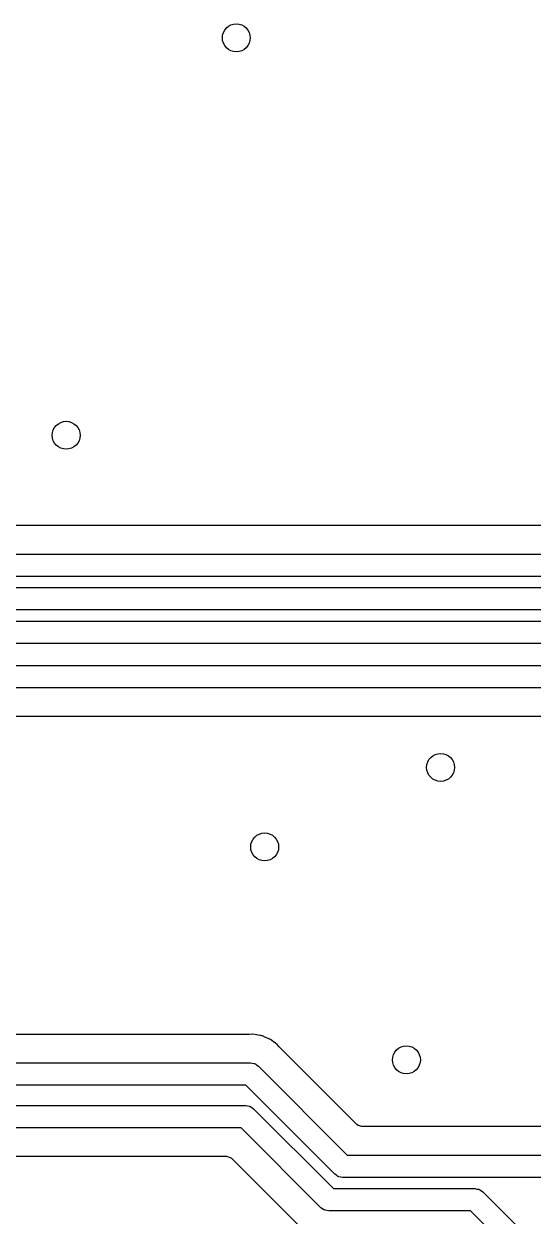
# Model space of a CAD drawing. Extents: x 41 to 172, y -238 to -26.
# Drawn here: x 88.4 to 97.52, y -165.36 to -144.02 of the extents above; entities that cross this region are included whole.
import ezdxf

# ---------------------------------------------------------------- set-up
doc = ezdxf.new("R2010")
doc.units = 0
doc.layers.add('BLACK', color=7, linetype='CONTINUOUS')

msp = doc.modelspace()

# ---------------------------------------------------------------- linework, layer by layer
at = {"layer": 'BLACK', "linetype": 'CONTINUOUS'}
for p, q in [((102.646, -153.001), (84.241, -153.001)), ((83.9782, -153.51), (105.297, -153.51)), ((105.38, -153.91), (83.895, -153.91)), ((83.6876, -154.11), (105.645, -154.11)), ((105.728, -154.51), (83.7088, -154.51)), ((84.3569, -154.709), (105.894, -154.709)), ((105.977, -155.109), (84.4904, -155.109)), ((84.836, -155.502), (106.089, -155.502)), ((106.172, -155.902), (84.9188, -155.902)), ((85.1817, -156.41), (106.143, -156.41)), ((92.4314, -162.106), (85.8777, -162.106)), ((92.4386, -162.105), (92.4314, -162.106)), ((92.4932, -162.102), (92.4386, -162.105)), ((92.5008, -162.102), (92.4932, -162.102)), ((92.4932, -162.102), (92.4932, -162.102)), ((92.5636, -162.113), (92.5008, -162.102)), ((92.5701, -162.114), (92.5636, -162.113)), ((92.5963, -162.118), (92.5701, -162.114)), ((92.626, -162.122), (92.5963, -162.118)), ((92.6335, -162.123), (92.626, -162.122)), ((92.626, -162.122), (92.626, -162.122)), ((92.6406, -162.125), (92.6335, -162.123)), ((92.6432, -162.126), (92.6406, -162.125)), ((92.6594, -162.131), (92.6432, -162.126)), ((92.662, -162.132), (92.6594, -162.131)), ((92.6694, -162.133), (92.662, -162.132)), ((92.7277, -162.159), (92.6694, -162.133)), ((92.7337, -162.162), (92.7277, -162.159)), ((92.7862, -162.182), (92.7337, -162.162)), ((92.7933, -162.185), (92.7862, -162.182)), ((92.7862, -162.182), (92.7862, -162.182)), ((92.7995, -162.189), (92.7933, -162.185)), ((92.8018, -162.191), (92.7995, -162.189)), ((92.8165, -162.199), (92.8018, -162.191)), ((92.8188, -162.2), (92.8165, -162.199)), ((92.8257, -162.204), (92.8188, -162.2)), ((92.8317, -162.208), (92.8257, -162.204)), ((92.876, -162.243), (92.8317, -162.208)), ((92.8813, -162.247), (92.876, -162.243)), ((92.9336, -162.284), (92.8813, -162.247)), ((92.9386, -162.289), (92.9336, -162.284)), ((92.9716, -162.327), (92.9386, -162.289)), ((92.9386, -162.289), (92.9386, -162.289)), ((92.9774, -162.333), (92.9716, -162.327)), ((94.3636, -163.72), (92.9774, -162.333)), ((85.6148, -162.614), (92.4563, -162.614)), ((92.4563, -162.614), (92.4889, -162.621)), ((92.4889, -162.621), (92.5221, -162.625)), ((92.5221, -162.625), (92.5318, -162.631)), ((92.5318, -162.631), (92.543, -162.634)), ((92.543, -162.634), (92.5691, -162.655)), ((92.5691, -162.655), (92.5974, -162.673)), ((92.5974, -162.673), (94.1898, -164.265)), ((92.3732, -163.014), (85.5317, -163.014)), ((93.9656, -164.606), (92.3732, -163.014)), ((85.1728, -163.376), (92.3705, -163.376)), ((92.3705, -163.376), (92.4031, -163.383)), ((92.4031, -163.383), (92.4363, -163.387)), ((92.4363, -163.387), (92.446, -163.393)), ((92.446, -163.393), (92.4572, -163.396)), ((92.4572, -163.396), (92.4833, -163.417)), ((92.4833, -163.417), (92.5116, -163.435)), ((92.5116, -163.435), (93.9415, -164.864)), ((92.2873, -163.776), (85.0897, -163.776)), ((93.7173, -165.206), (92.2873, -163.776)), ((94.3845, -163.736), (94.3636, -163.72)), ((94.4527, -163.756), (94.3845, -163.736)), ((105.938, -163.756), (94.4527, -163.756)), ((94.1898, -164.265), (106.201, -164.265)), ((85.1147, -164.284), (92.0245, -164.284)), ((92.0245, -164.284), (92.0926, -164.305)), ((92.0926, -164.305), (92.1136, -164.321)), ((92.1136, -164.321), (93.3372, -165.545)), ((93.9939, -164.624), (93.9656, -164.606)), ((94.02, -164.645), (93.9939, -164.624)), ((94.0312, -164.648), (94.02, -164.645)), ((94.0409, -164.654), (94.0312, -164.648)), ((94.0741, -164.658), (94.0409, -164.654)), ((94.1067, -164.665), (94.0741, -164.658)), ((106.284, -164.665), (94.1067, -164.665)), ((93.9415, -164.864), (96.4798, -164.865)), ((96.4798, -164.865), (96.5124, -164.872)), ((96.5124, -164.872), (96.5456, -164.876)), ((96.5456, -164.876), (96.5553, -164.882)), ((96.5553, -164.882), (96.5665, -164.884)), ((96.5665, -164.884), (96.5926, -164.905)), ((96.5926, -164.905), (96.6209, -164.923)), ((96.6209, -164.923), (101.949, -170.251)), ((93.7455, -165.224), (93.7173, -165.206)), ((93.7716, -165.245), (93.7455, -165.224)), ((93.7828, -165.247), (93.7716, -165.245)), ((93.7926, -165.253), (93.7828, -165.247)), ((93.8258, -165.257), (93.7926, -165.253)), ((93.8583, -165.264), (93.8258, -165.257)), ((96.3967, -165.265), (93.8583, -165.264)), ((101.666, -170.534), (96.3967, -165.265))]:
    msp.add_line(p, q, dxfattribs=at)
at = {"layer": 'BLACK'}
for centre in [(92.202, -144.272), (89.154, -151.384), (95.8605, -157.328), (92.71, -158.75), (95.25, -162.56)]:
    msp.add_circle(centre, 0.25, dxfattribs=at)

doc.saveas('drawing.dxf')
